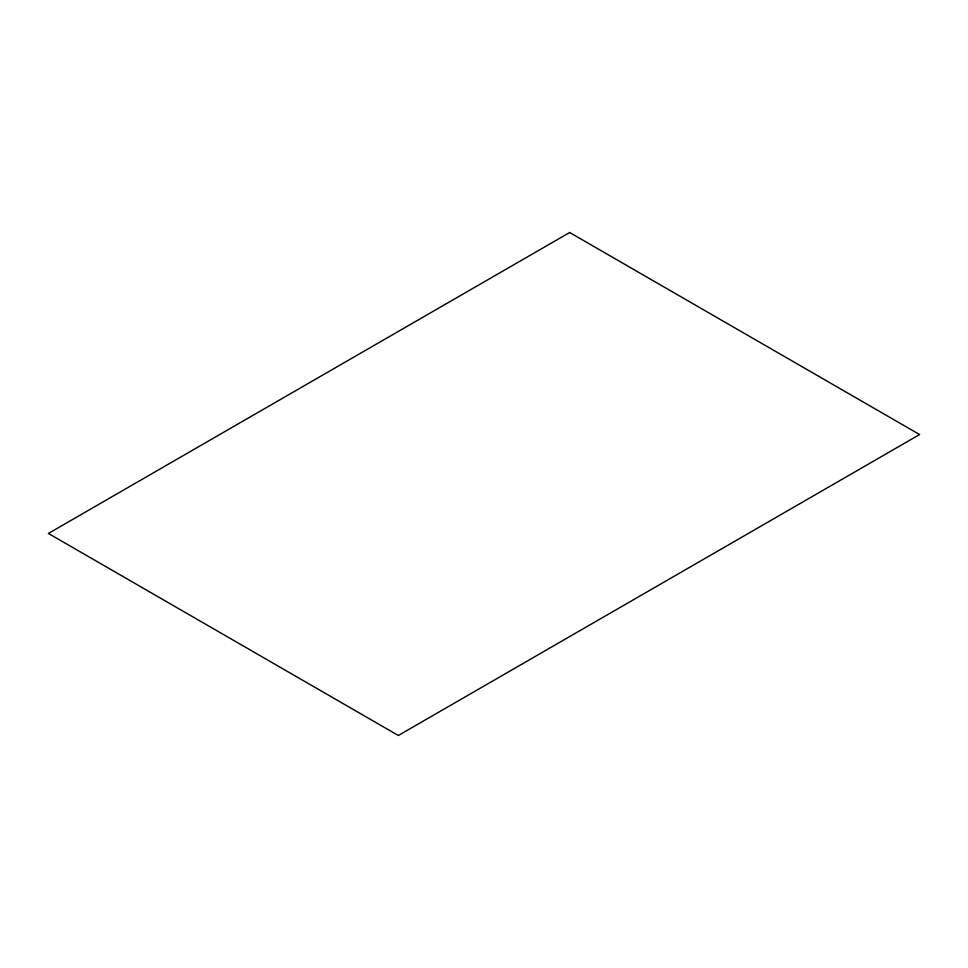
<?xml version="1.0" encoding="UTF-8"?>
<svg xmlns="http://www.w3.org/2000/svg" width="968" height="968" viewBox="0 0 968 968"><rect width="100%" height="100%" fill="white"/><g stroke="black" fill="none" stroke-linecap="round" stroke-linejoin="round"><path stroke-width="1.45" d="M569.656 232.514L48.4 533.453L398.344 735.486L919.6 434.547L569.656 232.514"/></g></svg>
